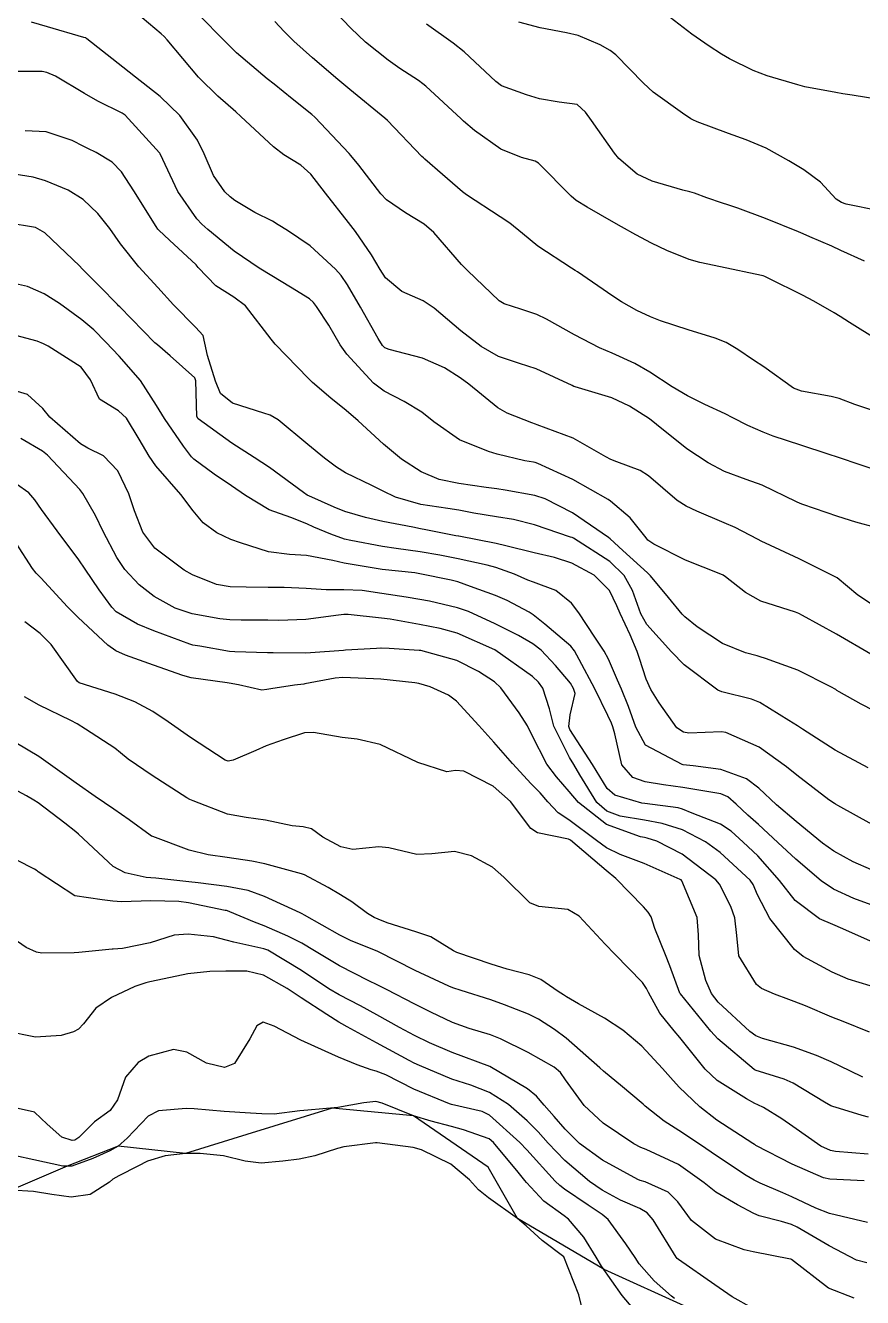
# Model space of a CAD drawing. Header units: metres. Extents: x 292545 to 299085, y 7450245 to 7463078.
# Drawn here: x 294446.6 to 294490.7, y 7462821.8 to 7462889 of the extents above; entities that cross this region are included whole.
import ezdxf

# ---------------------------------------------------------------- set-up
doc = ezdxf.new("R2010")
doc.units = ezdxf.units.M
for name, color, linetype in [('Curvas de Nivel 1m', 11, 'Continuous'), ('Curvas de Nivel 5m', 15, 'Continuous'), ('Hidrografia', 140, 'Continuous')]:
    doc.layers.add(name, color=color, linetype=linetype)

msp = doc.modelspace()

# ---------------------------------------------------------------- linework, layer by layer
at = {"layer": 'Curvas de Nivel 1m', "flags": 128}
for points, elevation in [([(294491.433, 7462862.449), (294490.401, 7462862.739), (294489.442, 7462863.029), (294487.591, 7462863.669), (294487.452, 7462863.724), (294487.273, 7462863.812), (294485.461, 7462864.683), (294484.614, 7462864.992), (294483.468, 7462865.417), (294482.603, 7462865.869), (294481.484, 7462866.611), (294479.881, 7462867.896), (294479.506, 7462868.19), (294478.458, 7462868.862), (294477.517, 7462869.305), (294475.583, 7462869.889), (294475.522, 7462869.905), (294475.429, 7462869.951), (294473.531, 7462870.826), (294472.66, 7462871.109), (294471.538, 7462871.49), (294470.627, 7462872.009), (294469.555, 7462872.833), (294468.16, 7462874.034), (294467.577, 7462874.417), (294466.443, 7462874.919), (294465.588, 7462875.626), (294465.304, 7462876.073), (294464.838, 7462876.844), (294463.995, 7462878.086), (294463.628, 7462878.563), (294462.421, 7462880.102), (294461.653, 7462881.099), (294461.118, 7462881.578), (294460.221, 7462882.132), (294459.669, 7462882.554), (294457.958, 7462884.157), (294457.695, 7462884.39), (294456.748, 7462885.219), (294455.747, 7462886.189), (294455.713, 7462886.226), (294454.064, 7462888.205), (294453.908, 7462888.371), (294453.746, 7462888.519), (294452.072, 7462889.915)], 693), ([(294491.552, 7462872.35), (294490.069, 7462873.271), (294489.57, 7462873.591), (294489.253, 7462873.785), (294488.178, 7462874.4), (294487.582, 7462874.719), (294485.812, 7462875.607), (294485.592, 7462875.707), (294485.498, 7462875.737), (294485.081, 7462875.835), (294483.596, 7462876.15), (294482.165, 7462876.438), (294481.604, 7462876.601), (294480.417, 7462877.085), (294479.616, 7462877.459), (294478.793, 7462877.912), (294478.037, 7462878.333), (294477.629, 7462878.551), (294476.217, 7462879.364), (294475.641, 7462879.725), (294475.376, 7462879.953), (294473.66, 7462881.68), (294473.48, 7462881.792), (294472.751, 7462881.984), (294471.669, 7462882.431), (294470.281, 7462883.417), (294469.691, 7462883.913), (294469.57, 7462884.021), (294467.71, 7462885.746), (294467.55, 7462885.881), (294467.318, 7462886.046), (294466.342, 7462886.683), (294465.723, 7462887.118), (294464.536, 7462888.082), (294463.75, 7462888.819), (294462.523, 7462890.102)], 696), ([(294491.706, 7462885.029), (294490.201, 7462885.283), (294489.709, 7462885.354), (294489.338, 7462885.414), (294487.712, 7462885.72), (294487.335, 7462885.814), (294485.718, 7462886.298), (294484.974, 7462886.584), (294483.726, 7462887.202), (294483.314, 7462887.441), (294482.664, 7462887.866), (294481.742, 7462888.505), (294479.921, 7462889.898)], 699), ([(294491.262, 7462865.554), (294490.631, 7462865.768), (294489.478, 7462866.15), (294488.939, 7462866.33), (294487.488, 7462866.802), (294486.04, 7462867.279), (294485.498, 7462867.479), (294484.695, 7462867.842), (294483.903, 7462868.25), (294483.509, 7462868.45), (294482.437, 7462868.947), (294481.518, 7462869.413), (294480.715, 7462869.888), (294479.53, 7462870.647), (294478.734, 7462871.111), (294477.54, 7462871.652), (294476.875, 7462871.937), (294475.553, 7462872.624), (294474.078, 7462873.452), (294473.569, 7462873.696), (294472.725, 7462873.983), (294471.846, 7462874.266), (294471.577, 7462874.429), (294469.902, 7462876.017), (294469.598, 7462876.341), (294468.14, 7462878.035), (294467.627, 7462878.475), (294466.638, 7462879.06), (294465.64, 7462879.753), (294465.34, 7462880.073), (294464.169, 7462881.574), (294463.759, 7462882.089), (294463.665, 7462882.198), (294461.855, 7462884.108), (294461.694, 7462884.255), (294460.663, 7462885.086), (294459.71, 7462885.854), (294459.342, 7462886.144), (294457.733, 7462887.51), (294457.079, 7462888.167), (294455.756, 7462889.507)], 694), ([(294491.388, 7462858.298), (294490.498, 7462858.877), (294489.403, 7462859.79), (294487.413, 7462860.806), (294485.628, 7462861.63), (294485.431, 7462861.714), (294485.216, 7462861.833), (294484.037, 7462862.449), (294483.441, 7462862.705), (294482, 7462863.322), (294481.45, 7462863.582), (294480.977, 7462863.885), (294479.466, 7462865.188), (294479.026, 7462865.464), (294477.789, 7462865.925), (294477.475, 7462866.037), (294477.215, 7462866.194), (294475.491, 7462867.167), (294473.593, 7462867.878), (294473.502, 7462867.903), (294473.296, 7462867.973), (294472.004, 7462868.489), (294471.511, 7462868.772), (294469.986, 7462870.015), (294469.526, 7462870.357), (294468.688, 7462870.876), (294467.543, 7462871.399), (294465.773, 7462871.843), (294465.551, 7462871.938), (294465.419, 7462872.071), (294465.206, 7462872.424), (294464.268, 7462874.083), (294463.585, 7462875.264), (294463.251, 7462875.756), (294462.953, 7462876.1), (294461.611, 7462877.33), (294460.41, 7462878.128), (294459.925, 7462878.435), (294459.628, 7462878.619), (294458.696, 7462879.085), (294457.638, 7462879.716), (294457.388, 7462879.912), (294457.113, 7462880.168), (294456.511, 7462881.036), (294456.019, 7462882.185), (294455.674, 7462882.899), (294454.743, 7462884.199), (294453.703, 7462885.214), (294452.405, 7462886.223), (294451.721, 7462886.757), (294449.838, 7462888.259), (294449.779, 7462888.295), (294449.743, 7462888.307), (294449.679, 7462888.325), (294447.749, 7462888.877), (294446.906, 7462889.133)], 692), ([(294490.845, 7462876.523), (294489.606, 7462877.086), (294489.126, 7462877.305), (294487.97, 7462877.805), (294487.615, 7462877.955), (294487.372, 7462878.057), (294485.627, 7462878.766), (294484.167, 7462879.312), (294483.637, 7462879.485), (294483.358, 7462879.573), (294482.543, 7462879.866), (294481.881, 7462880.112), (294481.646, 7462880.174), (294481.275, 7462880.255), (294479.651, 7462880.734), (294478.857, 7462881.114), (294477.898, 7462881.926), (294477.667, 7462882.217), (294476.445, 7462883.939), (294476.135, 7462884.381), (294475.701, 7462884.776), (294474.754, 7462884.908), (294473.704, 7462885.085), (294473.018, 7462885.292), (294471.711, 7462885.768), (294471.396, 7462886.003), (294469.728, 7462887.566), (294469.153, 7462888.026), (294467.748, 7462889.019)], 697), ([(294491.634, 7462879.168), (294489.889, 7462879.528), (294489.64, 7462879.61), (294489.366, 7462879.784), (294488.534, 7462880.679), (294487.658, 7462881.333), (294486.862, 7462881.818), (294485.673, 7462882.474), (294484.607, 7462882.913), (294483.684, 7462883.245), (294482.028, 7462883.875), (294481.789, 7462883.974), (294481.694, 7462884.032), (294481.26, 7462884.322), (294479.708, 7462885.433), (294479.199, 7462885.905), (294477.728, 7462887.409), (294477.439, 7462887.634), (294476.903, 7462887.932), (294475.74, 7462888.42), (294475.13, 7462888.568), (294473.746, 7462888.836), (294472.614, 7462889.123)], 698), ([(294491.188, 7462855.762), (294489.368, 7462856.829), (294487.583, 7462857.808), (294487.384, 7462857.915), (294487.214, 7462857.983), (294485.39, 7462858.564), (294484.568, 7462859.015), (294483.519, 7462859.858), (294483.404, 7462859.934), (294483.278, 7462859.988), (294481.416, 7462860.737), (294479.745, 7462861.58), (294479.431, 7462861.788), (294479.326, 7462861.902), (294478.499, 7462862.969), (294477.452, 7462863.85), (294477.326, 7462863.931), (294475.463, 7462864.991), (294473.613, 7462865.827), (294473.472, 7462865.878), (294473.4, 7462865.899), (294472.932, 7462865.978), (294471.478, 7462866.334), (294471.017, 7462866.468), (294469.489, 7462867.08), (294468.138, 7462868.034), (294467.508, 7462868.54), (294466.569, 7462869.11), (294465.519, 7462869.644), (294464.943, 7462870.076), (294463.546, 7462871.599), (294463.185, 7462872.096), (294462.587, 7462873.128), (294461.952, 7462874.114), (294461.788, 7462874.329), (294461.577, 7462874.53), (294460.571, 7462875.142), (294459.589, 7462875.733), (294458.928, 7462876.147), (294457.606, 7462877.043), (294456.215, 7462878.181), (294455.903, 7462878.463), (294455.629, 7462878.754), (294454.635, 7462880.2), (294453.695, 7462882.177), (294453.682, 7462882.21), (294453.663, 7462882.237), (294451.843, 7462884.228), (294451.694, 7462884.335), (294450.406, 7462884.955), (294449.704, 7462885.367), (294448.175, 7462886.275), (294447.716, 7462886.481), (294447.472, 7462886.527), (294445.716, 7462886.535)], 691), ([(294491.045, 7462849.764), (294489.297, 7462850.697), (294487.581, 7462851.807), (294487.315, 7462851.985), (294486.858, 7462852.274), (294485.327, 7462853.222), (294484.892, 7462853.4), (294483.332, 7462853.776), (294483.12, 7462853.862), (294481.346, 7462855.201), (294480.677, 7462855.887), (294479.375, 7462857.342), (294479.049, 7462857.905), (294478.611, 7462859.128), (294478.178, 7462859.918), (294477.414, 7462860.654), (294475.493, 7462861.889), (294475.432, 7462861.921), (294475.344, 7462861.951), (294473.439, 7462862.592), (294472.331, 7462862.876), (294471.443, 7462863.026), (294470.237, 7462863.22), (294469.446, 7462863.365), (294468.868, 7462863.45), (294467.449, 7462863.674), (294466.12, 7462864.063), (294465.456, 7462864.368), (294464.863, 7462864.672), (294463.466, 7462865.349), (294463.003, 7462865.631), (294462.363, 7462866.107), (294461.484, 7462866.832), (294459.926, 7462868.136), (294459.505, 7462868.384), (294459.163, 7462868.487), (294457.512, 7462869.025), (294456.881, 7462869.534), (294456.614, 7462870.174), (294456.196, 7462871.527), (294456.061, 7462872.182), (294455.96, 7462872.587), (294455.561, 7462873.027), (294454.399, 7462874.202), (294453.582, 7462875.116), (294452.572, 7462876.22), (294451.611, 7462877.43), (294451.04, 7462878.239), (294450.405, 7462879.023), (294449.638, 7462879.762), (294448.845, 7462880.268), (294447.65, 7462880.761), (294446.993, 7462880.946), (294445.656, 7462881.158)], 689), ([(294491.248, 7462846.771), (294489.44, 7462847.787), (294489.319, 7462847.845), (294489.264, 7462847.88), (294488.975, 7462848.084), (294487.279, 7462849.373), (294486.74, 7462849.815), (294485.298, 7462850.857), (294483.539, 7462851.627), (294483.31, 7462851.66), (294481.581, 7462851.605), (294481.31, 7462851.655), (294480.96, 7462851.884), (294480.019, 7462853.2), (294479.588, 7462853.897), (294479.338, 7462854.457), (294478.977, 7462855.534), (294478.852, 7462855.908), (294478.497, 7462856.782), (294477.966, 7462857.921), (294477.789, 7462858.326), (294477.395, 7462859.121), (294476.59, 7462859.938), (294475.412, 7462860.572), (294474.506, 7462860.87), (294473.42, 7462861.11), (294471.936, 7462861.482), (294471.427, 7462861.61), (294469.46, 7462861.993), (294469.433, 7462861.996), (294469.303, 7462862.022), (294467.713, 7462862.323), (294467.436, 7462862.376), (294467.021, 7462862.471), (294465.44, 7462862.78), (294464.535, 7462862.986), (294463.445, 7462863.301), (294462.868, 7462863.52), (294461.537, 7462864.119), (294461.483, 7462864.149), (294461.453, 7462864.17), (294461.266, 7462864.311), (294459.468, 7462865.62), (294458.653, 7462866.148), (294457.484, 7462866.905), (294455.695, 7462868.187), (294455.638, 7462868.322), (294455.581, 7462870.189), (294455.525, 7462870.361), (294454.227, 7462871.518), (294453.551, 7462872.09), (294453.423, 7462872.211), (294451.572, 7462874.099), (294451.506, 7462874.165), (294451.439, 7462874.232), (294450.516, 7462875.18), (294449.591, 7462876.105), (294449.436, 7462876.262), (294447.619, 7462878.012), (294447.121, 7462878.285), (294445.625, 7462878.53)], 688), ([(294491.219, 7462844.384), (294490.256, 7462844.807), (294489.229, 7462845.375), (294488.636, 7462845.796), (294487.254, 7462846.936), (294486.206, 7462847.821), (294485.271, 7462848.686), (294484.62, 7462849.184), (294483.281, 7462849.68), (294481.806, 7462849.875), (294481.284, 7462849.931), (294481.225, 7462849.94), (294479.299, 7462850.964), (294478.785, 7462851.908), (294478.409, 7462852.999), (294478.031, 7462853.92), (294477.819, 7462854.404), (294477.349, 7462855.511), (294477.114, 7462855.932), (294476.632, 7462856.67), (294475.782, 7462857.946), (294475.388, 7462858.467), (294474.562, 7462859.13), (294473.399, 7462859.565), (294473.1, 7462859.675), (294472.396, 7462859.985), (294471.408, 7462860.34), (294470.951, 7462860.464), (294469.415, 7462860.806), (294468.456, 7462860.996), (294467.42, 7462861.165), (294466.147, 7462861.338), (294465.424, 7462861.445), (294463.75, 7462861.765), (294463.429, 7462861.845), (294462.697, 7462862.101), (294461.8, 7462862.478), (294461.438, 7462862.641), (294460.584, 7462862.986), (294459.445, 7462863.39), (294458.208, 7462864.152), (294457.458, 7462864.661), (294456.552, 7462865.262), (294455.472, 7462866.068), (294455.354, 7462866.191), (294454.927, 7462866.75), (294453.918, 7462868.206), (294453.51, 7462868.896), (294452.66, 7462870.219), (294451.542, 7462871.493), (294450.824, 7462872.241), (294450.193, 7462872.884), (294449.565, 7462873.425), (294448.389, 7462874.272), (294447.578, 7462874.786), (294446.698, 7462875.172), (294445.584, 7462875.415)], 687), ([(294491.201, 7462842.533), (294490.292, 7462842.862), (294489.209, 7462843.364), (294488.567, 7462843.796), (294487.23, 7462844.952), (294486.289, 7462845.82), (294485.252, 7462846.772), (294484.692, 7462847.273), (294484.09, 7462847.848), (294483.648, 7462848.236), (294483.268, 7462848.394), (294482.638, 7462848.498), (294481.271, 7462848.724), (294480.257, 7462848.879), (294479.274, 7462849.025), (294478.625, 7462849.258), (294478.046, 7462849.919), (294477.674, 7462851.558), (294477.579, 7462851.926), (294477.508, 7462852.12), (294477.319, 7462852.531), (294476.631, 7462853.937), (294475.803, 7462855.491), (294475.547, 7462855.948), (294475.356, 7462856.187), (294473.989, 7462857.355), (294473.381, 7462857.843), (294473.17, 7462857.982), (294471.996, 7462858.598), (294471.392, 7462858.864), (294470.068, 7462859.341), (294469.398, 7462859.578), (294469.049, 7462859.675), (294467.403, 7462860.012), (294467.128, 7462860.053), (294465.406, 7462860.246), (294465.205, 7462860.273), (294463.41, 7462860.578), (294462.799, 7462860.712), (294461.416, 7462860.968), (294460.524, 7462861.021), (294459.418, 7462861.172), (294457.942, 7462861.638), (294457.428, 7462861.829), (294456.693, 7462862.171), (294455.964, 7462862.708), (294455.444, 7462863.34), (294454.797, 7462864.197), (294453.468, 7462865.703), (294453.114, 7462866.214), (294452.591, 7462867.114), (294451.92, 7462868.226), (294451.507, 7462868.618), (294450.499, 7462869.232), (294450.022, 7462870.253), (294449.533, 7462870.919), (294447.793, 7462872.034), (294447.551, 7462872.159), (294447.208, 7462872.283), (294445.557, 7462872.723)], 686), ([(294491.148, 7462838.257), (294489.989, 7462838.615), (294489.155, 7462838.975), (294487.612, 7462839.806), (294487.168, 7462840.174), (294485.863, 7462841.823), (294485.205, 7462843.072), (294484.982, 7462843.605), (294484.817, 7462843.836), (294483.235, 7462845.302), (294482.46, 7462845.868), (294481.249, 7462846.495), (294480.184, 7462846.828), (294479.254, 7462846.998), (294477.957, 7462847.222), (294477.258, 7462847.478), (294476.734, 7462847.935), (294475.83, 7462849.392), (294475.516, 7462849.948), (294475.288, 7462850.315), (294474.468, 7462851.963), (294474.233, 7462852.878), (294473.886, 7462853.972), (294473.655, 7462854.294), (294473.339, 7462854.587), (294471.353, 7462856), (294469.371, 7462856.874), (294468.467, 7462857.127), (294467.376, 7462857.328), (294465.834, 7462857.61), (294465.379, 7462857.673), (294463.613, 7462857.855), (294463.381, 7462857.858), (294463.108, 7462857.822), (294461.378, 7462857.593), (294459.96, 7462857.551), (294459.377, 7462857.561), (294457.975, 7462857.556), (294457.377, 7462857.585), (294456.849, 7462857.639), (294455.38, 7462857.892), (294454.493, 7462858.199), (294453.389, 7462858.815), (294452.593, 7462859.42), (294451.833, 7462860.234), (294451.412, 7462860.866), (294450.7, 7462862.241), (294450.285, 7462863.091), (294449.615, 7462864.258), (294449.456, 7462864.459), (294447.749, 7462866.277), (294447.485, 7462866.489), (294446.341, 7462867.147)], 684), ([(294491.123, 7462835.809), (294489.722, 7462836.374), (294489.131, 7462836.608), (294487.74, 7462837.2), (294487.139, 7462837.436), (294486.863, 7462837.537), (294486.096, 7462837.826), (294485.426, 7462838.116), (294485.148, 7462838.335), (294484.225, 7462839.849), (294484.118, 7462840.912), (294484.016, 7462841.848), (294483.797, 7462842.449), (294483.211, 7462843.622), (294483.013, 7462843.862), (294481.233, 7462845.218), (294479.889, 7462845.9), (294479.39, 7462846.054), (294479.245, 7462846.084), (294479.037, 7462846.12), (294477.251, 7462846.778), (294475.758, 7462847.945), (294475.269, 7462848.523), (294474.613, 7462849.297), (294474.091, 7462849.968), (294473.306, 7462851.513), (294473.068, 7462851.982), (294472.634, 7462852.673), (294471.677, 7462853.997), (294471.336, 7462854.302), (294470.497, 7462854.857), (294469.354, 7462855.431), (294467.451, 7462855.959), (294467.362, 7462855.968), (294465.785, 7462856.066), (294465.363, 7462856.087), (294465.345, 7462856.088), (294465.109, 7462856.073), (294463.473, 7462855.977), (294463.361, 7462855.969), (294461.634, 7462855.84), (294461.358, 7462855.824), (294459.659, 7462855.837), (294459.358, 7462855.842), (294457.631, 7462855.885), (294457.359, 7462855.914), (294455.793, 7462856.184), (294455.418, 7462856.244), (294455.364, 7462856.258), (294455.264, 7462856.291), (294453.371, 7462856.994), (294452.504, 7462857.353), (294451.381, 7462858.009), (294451.141, 7462858.242), (294450.477, 7462859.164), (294449.742, 7462860.257), (294449.41, 7462860.74), (294448.267, 7462862.272), (294447.444, 7462863.399), (294447.086, 7462863.923), (294446.77, 7462864.29), (294445.466, 7462865.196)], 683), ([(294490.771, 7462833.446), (294490.087, 7462833.775), (294489.1, 7462834.255), (294488.323, 7462834.58), (294487.111, 7462835.017), (294485.472, 7462835.48), (294485.12, 7462835.621), (294484.812, 7462835.843), (294483.138, 7462837.391), (294482.775, 7462837.864), (294482.481, 7462838.535), (294482.133, 7462839.87), (294482.092, 7462840.958), (294482.031, 7462841.872), (294481.212, 7462843.804), (294481.179, 7462843.847), (294481.133, 7462843.881), (294479.225, 7462844.713), (294477.97, 7462845.185), (294477.237, 7462845.538), (294476.709, 7462845.935), (294475.254, 7462847.029), (294474.696, 7462847.397), (294474.15, 7462847.967), (294473.75, 7462848.455), (294473.272, 7462848.932), (294472.286, 7462849.99), (294471.3, 7462851.125), (294470.513, 7462852.008), (294469.326, 7462853.285), (294468.911, 7462853.609), (294467.942, 7462854.041), (294467.336, 7462854.223), (294467.13, 7462854.258), (294465.339, 7462854.444), (294464.944, 7462854.469), (294463.34, 7462854.536), (294462.929, 7462854.507), (294461.334, 7462854.195), (294461.273, 7462854.181), (294460.787, 7462854.125), (294459.528, 7462853.941), (294459.331, 7462853.903), (294459.062, 7462853.876), (294457.827, 7462854.155), (294457.334, 7462854.244), (294457.241, 7462854.255), (294455.338, 7462854.521), (294454.9, 7462854.634), (294453.348, 7462855.184), (294451.868, 7462855.719), (294451.359, 7462855.948), (294450.945, 7462856.244), (294449.377, 7462857.704), (294448.817, 7462858.266), (294447.398, 7462859.798), (294447.164, 7462860.047), (294446.96, 7462860.287), (294446.098, 7462861.624)], 682), ([(294491.069, 7462831.329), (294490.727, 7462831.423), (294489.526, 7462831.783), (294489.175, 7462831.89), (294489.074, 7462831.932), (294488.749, 7462832.121), (294487.086, 7462833.118), (294486.606, 7462833.336), (294485.093, 7462833.814), (294485.038, 7462833.841), (294483.117, 7462835.466), (294482.74, 7462835.864), (294481.142, 7462837.836), (294481.123, 7462837.86), (294481.113, 7462837.88), (294480.591, 7462839.322), (294480.346, 7462839.892), (294479.792, 7462841.292), (294479.594, 7462841.904), (294479.442, 7462842.153), (294479.198, 7462842.433), (294477.733, 7462843.925), (294477.219, 7462844.343), (294475.347, 7462845.949), (294475.243, 7462846.004), (294473.604, 7462846.332), (294473.249, 7462846.569), (294472.187, 7462847.991), (294471.271, 7462848.807), (294469.71, 7462849.584), (294469.279, 7462849.628), (294468.817, 7462849.565), (294467.283, 7462850.05), (294465.297, 7462851.008), (294464.098, 7462851.285), (294463.302, 7462851.366), (294461.789, 7462851.629), (294461.305, 7462851.613), (294460.182, 7462851.248), (294459.295, 7462850.93), (294458.752, 7462850.687), (294457.548, 7462850.166), (294457.282, 7462850.123), (294457.129, 7462850.172), (294455.305, 7462851.374), (294454.128, 7462852.202), (294453.318, 7462852.741), (294452.355, 7462853.256), (294451.327, 7462853.652), (294449.432, 7462854.259), (294449.334, 7462854.331), (294447.952, 7462856.274), (294447.369, 7462856.863), (294446.56, 7462857.477)], 681), ([(294490.835, 7462827.963), (294489.027, 7462828.051), (294488.691, 7462828.131), (294487.039, 7462828.852), (294485.128, 7462829.839), (294485.08, 7462829.866), (294485.053, 7462829.885), (294484.953, 7462829.942), (294483.066, 7462831.169), (294482.161, 7462831.869), (294481.083, 7462832.916), (294480.619, 7462833.418), (294480.199, 7462833.893), (294479.11, 7462835.069), (294478.102, 7462835.92), (294477.129, 7462836.552), (294475.769, 7462837.312), (294475.14, 7462837.674), (294474.968, 7462837.78), (294474.696, 7462837.957), (294473.773, 7462838.595), (294473.156, 7462838.842), (294472.004, 7462839.148), (294471.164, 7462839.408), (294469.341, 7462840.018), (294469.174, 7462840.104), (294467.983, 7462840.84), (294467.184, 7462841.118), (294465.671, 7462841.582), (294465.19, 7462841.786), (294464.994, 7462841.876), (294464.636, 7462842.078), (294463.804, 7462842.696), (294463.203, 7462843.07), (294462.561, 7462843.454), (294461.303, 7462844.119), (294461.214, 7462844.16), (294461.158, 7462844.177), (294459.221, 7462844.708), (294458.532, 7462844.842), (294457.226, 7462845.031), (294456.23, 7462845.178), (294455.231, 7462845.416), (294453.314, 7462846.137), (294453.242, 7462846.167), (294453.165, 7462846.211), (294452.054, 7462847.031), (294451.256, 7462847.588), (294450.274, 7462848.25), (294449.273, 7462848.954), (294447.42, 7462850.279), (294447.294, 7462850.36), (294446.085, 7462851.082)], 679), ([(294491.003, 7462825.77), (294489.007, 7462826.233), (294488.293, 7462826.515), (294487.016, 7462827.13), (294486.536, 7462827.335), (294485.352, 7462827.835), (294485.025, 7462828.006), (294484.618, 7462828.256), (294483.044, 7462829.292), (294482.193, 7462829.869), (294481.06, 7462830.615), (294480.292, 7462831.118), (294479.283, 7462831.907), (294479.176, 7462832.011), (294479.075, 7462832.11), (294478.083, 7462832.92), (294477.091, 7462833.751), (294476.895, 7462833.932), (294475.116, 7462835.494), (294474.493, 7462835.959), (294473.654, 7462836.498), (294473.131, 7462836.765), (294471.867, 7462837.261), (294471.138, 7462837.52), (294469.582, 7462838.016), (294469.145, 7462838.163), (294468.922, 7462838.248), (294467.158, 7462839.074), (294465.173, 7462840.07), (294463.744, 7462840.657), (294463.181, 7462840.929), (294461.313, 7462841.998), (294461.192, 7462842.065), (294461.077, 7462842.121), (294459.201, 7462842.976), (294458.338, 7462843.286), (294457.206, 7462843.497), (294455.704, 7462843.689), (294455.209, 7462843.752), (294453.47, 7462843.948), (294453.21, 7462843.957), (294452.968, 7462843.971), (294451.846, 7462844.231), (294451.218, 7462844.561), (294449.386, 7462846.259), (294449.244, 7462846.383), (294448.669, 7462846.846), (294447.259, 7462847.919), (294447.04, 7462848.063), (294446.654, 7462848.289), (294445.274, 7462849.022)], 678), ([(294490.972, 7462823.635), (294490.437, 7462823.775), (294488.984, 7462824.543), (294487.294, 7462825.512), (294487.001, 7462825.659), (294486.476, 7462825.818), (294485.295, 7462826.125), (294485.007, 7462826.241), (294484.153, 7462826.707), (294483.018, 7462827.364), (294482.4, 7462827.866), (294481.037, 7462828.826), (294479.332, 7462829.623), (294479.05, 7462829.731), (294478.685, 7462829.914), (294477.064, 7462831.006), (294476.067, 7462831.94), (294475.086, 7462833.301), (294474.813, 7462833.677), (294474.479, 7462833.959), (294473.104, 7462834.737), (294471.654, 7462835.455), (294471.118, 7462835.67), (294470.002, 7462836.011), (294469.126, 7462836.321), (294467.972, 7462836.878), (294467.135, 7462837.3), (294465.642, 7462838.065), (294465.147, 7462838.319), (294464.702, 7462838.524), (294463.161, 7462839.312), (294461.844, 7462840.113), (294461.177, 7462840.505), (294460.434, 7462840.874), (294459.186, 7462841.429), (294458.669, 7462841.629), (294457.378, 7462842.167), (294457.245, 7462842.221), (294457.194, 7462842.234), (294457.121, 7462842.244), (294455.197, 7462842.635), (294454.688, 7462842.705), (294453.198, 7462842.745), (294451.657, 7462842.692), (294451.198, 7462842.731), (294450.64, 7462842.804), (294449.2, 7462843.016), (294447.263, 7462844.279), (294447.214, 7462844.322), (294447.077, 7462844.42), (294445.229, 7462845.352)], 677), ([(294490.299, 7462821.777), (294488.958, 7462822.292), (294487.001, 7462823.81), (294486.973, 7462823.828), (294486.949, 7462823.835), (294484.979, 7462824.216), (294484.506, 7462824.319), (294482.988, 7462824.894), (294481.727, 7462825.873), (294481.013, 7462826.85), (294480.502, 7462827.372), (294479.283, 7462827.906), (294479.024, 7462827.987), (294478.893, 7462828.043), (294477.04, 7462829.063), (294475.821, 7462829.942), (294475.06, 7462830.693), (294474.473, 7462831.365), (294473.957, 7462831.967), (294473.546, 7462832.442), (294473.081, 7462832.82), (294471.093, 7462834), (294469.104, 7462834.736), (294467.898, 7462835.255), (294467.117, 7462835.638), (294466.315, 7462836.058), (294465.13, 7462836.734), (294464.259, 7462837.208), (294463.14, 7462837.784), (294462.604, 7462838.105), (294461.157, 7462839.069), (294459.381, 7462840.138), (294459.174, 7462840.219), (294457.579, 7462840.566), (294457.178, 7462840.678), (294456.507, 7462840.849), (294455.181, 7462840.992), (294454.442, 7462840.935), (294453.176, 7462840.529), (294451.716, 7462840.232), (294451.213, 7462840.199), (294451.172, 7462840.195), (294449.403, 7462840.024), (294449.169, 7462840.007), (294447.462, 7462839.983), (294447.169, 7462840.031), (294446.631, 7462840.288), (294445.767, 7462840.89)], 676), ([(294480.832, 7462821.762), (294480.669, 7462821.884), (294479.748, 7462822.685), (294478.97, 7462823.593), (294478.746, 7462823.912), (294478.266, 7462824.635), (294477.324, 7462825.927), (294477.005, 7462826.187), (294476.268, 7462826.68), (294475.019, 7462827.528), (294474.78, 7462827.713), (294474.535, 7462827.957), (294473.047, 7462829.597), (294472.675, 7462829.984), (294471.067, 7462831.428), (294470.688, 7462831.625), (294469.073, 7462831.999), (294468.956, 7462832.031), (294467.08, 7462832.803), (294465.596, 7462833.557), (294465.09, 7462833.758), (294464.837, 7462833.821), (294464.083, 7462834.085), (294463.099, 7462834.502), (294462.406, 7462834.804), (294461.112, 7462835.386), (294459.718, 7462836.134), (294459.125, 7462836.341), (294458.798, 7462836.145), (294458.421, 7462835.456), (294457.619, 7462834.162), (294457.1, 7462833.954), (294456.146, 7462834.18), (294455.109, 7462834.754), (294454.406, 7462834.901), (294453.106, 7462834.539), (294452.544, 7462834.218), (294451.877, 7462833.442), (294451.445, 7462832.234), (294451.067, 7462831.681), (294450.234, 7462831.076), (294449.399, 7462830.257), (294449.196, 7462830.113), (294449.05, 7462830.09), (294448.513, 7462830.268), (294447.737, 7462830.957), (294447.066, 7462831.597), (294445.419, 7462831.957)], 674), ([(294478.943, 7462820.878), (294478.076, 7462821.919), (294476.976, 7462823.469), (294476.695, 7462823.934), (294476.039, 7462824.99), (294475.231, 7462825.948), (294475.005, 7462826.118), (294473.932, 7462826.886), (294473.022, 7462827.871), (294472.937, 7462827.981), (294472.585, 7462828.429), (294471.289, 7462829.998), (294471.055, 7462830.178), (294469.702, 7462830.663), (294469.061, 7462830.842), (294467.987, 7462831.118), (294467.066, 7462831.389), (294465.406, 7462832.067), (294465.074, 7462832.152), (294464.443, 7462832.079), (294463.07, 7462831.83), (294461.483, 7462831.702), (294461.068, 7462831.654), (294459.715, 7462831.485), (294459.066, 7462831.498), (294458.459, 7462831.541), (294457.068, 7462831.634), (294455.484, 7462831.771), (294455.069, 7462831.785), (294453.611, 7462831.661), (294453.065, 7462831.388), (294451.962, 7462830.226), (294451.482, 7462829.8), (294451.043, 7462829.555), (294450.147, 7462829.138), (294449.03, 7462828.74), (294448.562, 7462828.735), (294447.035, 7462829.075), (294446.06, 7462829.278)], 673), ([(294476.014, 7462821.015), (294475.78, 7462821.948), (294474.983, 7462823.96), (294473.85, 7462824.825), (294472.999, 7462825.591), (294472.542, 7462825.985), (294471.014, 7462827.071), (294470.496, 7462827.486), (294470.017, 7462828.015), (294469.035, 7462828.854), (294467.489, 7462829.603), (294467.048, 7462829.718), (294465.15, 7462829.971), (294465.051, 7462829.967), (294463.386, 7462829.757), (294463.047, 7462829.68), (294461.862, 7462829.291), (294461.038, 7462829.102), (294460.161, 7462829.004), (294459.034, 7462828.896), (294458.181, 7462829.007), (294457.04, 7462829.284), (294455.81, 7462829.413), (294455.041, 7462829.404), (294453.955, 7462829.285), (294453.035, 7462829.001), (294452.512, 7462828.744), (294451.519, 7462828.235), (294451.203, 7462828.056), (294451.02, 7462827.904), (294450.01, 7462827.253), (294449.011, 7462827.099), (294447.98, 7462827.242), (294447.014, 7462827.401), (294445.839, 7462827.478)], 672)]:
    msp.add_lwpolyline(points, dxfattribs=dict(at, elevation=elevation))
at = {"layer": 'Curvas de Nivel 5m', "flags": 128}
for points, elevation in [([(294491.511, 7462868.558), (294490.336, 7462868.95), (294489.518, 7462869.259), (294489.1, 7462869.367), (294487.521, 7462869.643), (294487.113, 7462869.814), (294485.534, 7462870.928), (294484.995, 7462871.295), (294484.167, 7462871.851), (294483.548, 7462872.214), (294482.973, 7462872.444), (294481.558, 7462872.886), (294480.098, 7462873.362), (294479.568, 7462873.571), (294478.838, 7462873.911), (294478.025, 7462874.371), (294477.58, 7462874.675), (294475.715, 7462875.949), (294475.594, 7462876.029), (294475.401, 7462876.147), (294473.613, 7462877.308), (294472.807, 7462877.982), (294472.15, 7462878.514), (294471.631, 7462878.85), (294469.852, 7462880.018), (294469.644, 7462880.178), (294468.598, 7462881.086), (294467.662, 7462881.903), (294467.585, 7462881.964), (294467.5, 7462882.042), (294465.691, 7462883.944), (294465.554, 7462884.071), (294463.708, 7462885.569), (294463.072, 7462886.096), (294461.73, 7462887.256), (294460.749, 7462888.125), (294460.246, 7462888.63), (294459.753, 7462889.173)], 695), ([(294491.323, 7462852.786), (294490.679, 7462853.122), (294489.515, 7462853.787), (294489.4, 7462853.856), (294489.334, 7462853.901), (294489.082, 7462854.046), (294487.344, 7462854.932), (294485.637, 7462855.54), (294485.351, 7462855.632), (294485.192, 7462855.673), (294484.567, 7462855.842), (294483.36, 7462856.34), (294482.027, 7462857.219), (294481.381, 7462857.735), (294481.233, 7462857.881), (294480.516, 7462858.765), (294479.569, 7462859.898), (294479.405, 7462860.061), (294478.107, 7462861.235), (294477.432, 7462861.857), (294477.344, 7462861.931), (294475.446, 7462863.221), (294474.003, 7462863.964), (294473.455, 7462864.141), (294471.895, 7462864.431), (294471.458, 7462864.488), (294470.9, 7462864.564), (294469.461, 7462864.778), (294468.423, 7462864.996), (294467.466, 7462865.395), (294466.436, 7462866.06), (294465.485, 7462866.849), (294464.151, 7462868.084), (294463.508, 7462868.632), (294462.693, 7462869.281), (294461.733, 7462870.117), (294461.526, 7462870.325), (294459.766, 7462872.138), (294459.555, 7462872.395), (294458.191, 7462874.154), (294457.578, 7462874.621), (294456.627, 7462875.218), (294455.707, 7462876.188), (294455.595, 7462876.313), (294454.194, 7462877.624), (294453.622, 7462878.159), (294453.581, 7462878.21), (294453.484, 7462878.351), (294452.309, 7462880.223), (294451.653, 7462881.238), (294451.166, 7462881.745), (294450.316, 7462882.25), (294449.883, 7462882.465), (294449.676, 7462882.576), (294449.053, 7462882.892), (294447.684, 7462883.35), (294446.581, 7462883.394)], 690), ([(294491.176, 7462840.615), (294489.704, 7462841.263), (294489.188, 7462841.493), (294488.476, 7462841.797), (294487.202, 7462842.757), (294486.369, 7462843.818), (294485.232, 7462845.114), (294484.457, 7462845.842), (294483.817, 7462846.419), (294483.252, 7462846.797), (294481.757, 7462847.376), (294481.26, 7462847.579), (294481.027, 7462847.649), (294479.263, 7462847.886), (294479.113, 7462847.911), (294477.674, 7462848.331), (294477.27, 7462848.681), (294476.501, 7462849.938), (294475.31, 7462851.788), (294475.258, 7462851.951), (294475.319, 7462852.559), (294475.583, 7462853.695), (294475.507, 7462853.948), (294475.336, 7462854.229), (294474.554, 7462855.171), (294473.793, 7462855.973), (294473.358, 7462856.317), (294472.593, 7462856.76), (294471.373, 7462857.368), (294469.962, 7462858.014), (294469.385, 7462858.214), (294467.909, 7462858.563), (294467.389, 7462858.656), (294466.674, 7462858.773), (294465.392, 7462858.978), (294464.349, 7462859.125), (294463.394, 7462859.168), (294462.46, 7462859.171), (294461.394, 7462859.227), (294460.244, 7462859.282), (294459.394, 7462859.293), (294458.238, 7462859.308), (294457.395, 7462859.33), (294456.675, 7462859.45), (294455.401, 7462859.951), (294454.959, 7462860.194), (294453.42, 7462861.371), (294452.789, 7462862.216), (294452.336, 7462863.329), (294452.046, 7462864.224), (294451.471, 7462865.44), (294450.716, 7462866.242), (294449.874, 7462866.641), (294449.489, 7462866.864), (294447.885, 7462868.276), (294447.508, 7462868.741), (294446.702, 7462869.479), (294445.518, 7462869.827)], 685), ([(294491.047, 7462829.372), (294489.323, 7462829.513), (294489.05, 7462829.57), (294488.546, 7462829.795), (294487.063, 7462830.843), (294486.493, 7462831.245), (294485.52, 7462831.833), (294485.218, 7462831.981), (294485.075, 7462832.054), (294484.625, 7462832.296), (294483.087, 7462833.269), (294482.453, 7462833.866), (294481.118, 7462835.529), (294480.815, 7462835.885), (294480.056, 7462836.82), (294479.457, 7462837.905), (294479.358, 7462838.12), (294479.148, 7462838.442), (294477.674, 7462839.925), (294477.171, 7462840.451), (294475.8, 7462841.944), (294475.196, 7462842.291), (294473.676, 7462842.452), (294473.199, 7462842.636), (294471.829, 7462843.994), (294471.221, 7462844.518), (294470.113, 7462845.128), (294469.233, 7462845.351), (294468.035, 7462845.234), (294467.23, 7462845.197), (294465.756, 7462845.544), (294465.236, 7462845.593), (294463.859, 7462845.459), (294463.235, 7462845.595), (294462.272, 7462846.105), (294461.684, 7462846.55), (294461.248, 7462846.659), (294460.66, 7462846.714), (294459.251, 7462846.997), (294458.235, 7462847.138), (294457.254, 7462847.325), (294455.431, 7462848.018), (294455.262, 7462848.099), (294455.102, 7462848.192), (294453.28, 7462849.362), (294452.016, 7462850.229), (294451.614, 7462850.553), (294451.299, 7462850.801), (294449.757, 7462851.807), (294449.311, 7462852.084), (294448.979, 7462852.263), (294447.321, 7462853.079), (294446.546, 7462853.512)], 680), ([(294484.947, 7462821.241), (294483.874, 7462821.851), (294482.959, 7462822.473), (294481.039, 7462823.813), (294480.973, 7462823.86), (294480.918, 7462823.936), (294479.702, 7462825.9), (294479.388, 7462826.285), (294479.009, 7462826.505), (294477.985, 7462826.949), (294477.018, 7462827.474), (294476.345, 7462827.937), (294475.039, 7462829.044), (294474.167, 7462829.963), (294473.645, 7462830.558), (294473.064, 7462831.135), (294472.067, 7462831.99), (294471.079, 7462832.633), (294470.083, 7462833.015), (294469.086, 7462833.34), (294467.382, 7462834.047), (294467.095, 7462834.185), (294466.829, 7462834.321), (294465.111, 7462835.25), (294463.567, 7462836.093), (294463.278, 7462836.252), (294463.125, 7462836.344), (294462.488, 7462836.747), (294461.138, 7462837.619), (294460.397, 7462838.127), (294459.153, 7462838.819), (294458.275, 7462839.034), (294457.156, 7462839.042), (294456.321, 7462839.013), (294455.154, 7462838.898), (294454.569, 7462838.778), (294453.147, 7462838.466), (294452.939, 7462838.42), (294452.366, 7462838.222), (294451.137, 7462837.636), (294450.302, 7462837.078), (294449.656, 7462836.255), (294449.397, 7462835.98), (294449.119, 7462835.837), (294448.479, 7462835.633), (294447.115, 7462835.545), (294445.558, 7462835.866)], 675)]:
    msp.add_lwpolyline(points, dxfattribs=dict(at, elevation=elevation))
at = {"layer": 'Hidrografia'}
msp.add_lwpolyline([(294481.536, 7462821.285), (294477.112, 7462823.277), (294472.542, 7462825.985), (294470.995, 7462828.691), (294467.066, 7462831.389), (294462.779, 7462831.807), (294458.271, 7462830.417), (294455.041, 7462829.404), (294451.482, 7462829.8), (294448.796, 7462828.737), (294445.839, 7462827.478), (294439.893, 7462826.483), (294432.804, 7462825.645), (294429.88, 7462824.698), (294426.166, 7462825.23), (294423.676, 7462823.711), (294415.032, 7462822.813), (294408.929, 7462822.104), (294396.896, 7462822.035), (294392.401, 7462821.69)], dxfattribs=at)

doc.saveas('drawing.dxf')
